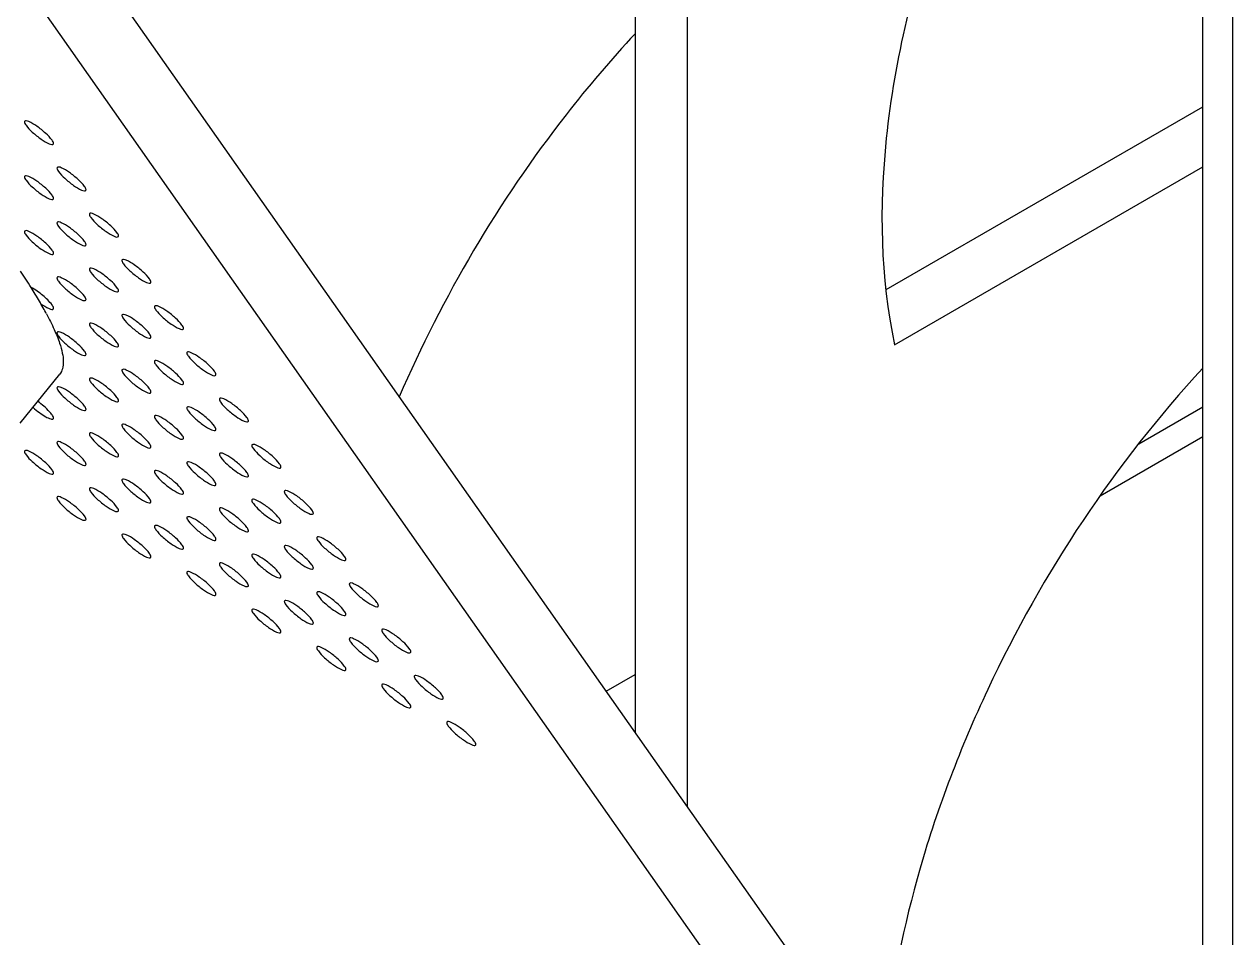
# Model space of a CAD drawing. Header units: millimetres. Extents: x 0 to 1189, y 0 to 841.
# Drawn here: x 619.7 to 685.5, y 449 to 498.7 of the extents above; entities that cross this region are included whole.
import ezdxf

# ---------------------------------------------------------------- set-up
doc = ezdxf.new("R2010")
doc.units = ezdxf.units.MM
doc.header["$LTSCALE"] = 65.395
doc.layers.get('0').update_dxf_attribs({"linetype": 'CONTINUOUS'})
doc.layers.add('AXIS', color=7, linetype='CONTINUOUS')
doc.layers.add('SURFACES', color=7, linetype='CONTINUOUS')

msp = doc.modelspace()

# ---------------------------------------------------------------- linework, layer by layer
at = {"color": 7, "linetype": 'Continuous'}
for p, q in [((569.733, 578.597), (683.898, 416.179)), ((683.898, 409.647), (567.284, 575.55)), ((655.832, 538.405), (655.832, 456.107)), ((653.004, 500.846), (653.004, 460.131)), ((666.661, 484.236), (683.898, 494.187)), ((667.125, 481.238), (683.898, 490.921)), ((619.538, 476.96), (621.681, 479.627)), ((683.898, 476.224), (678.31, 472.998))]:
    msp.add_line(p, q, dxfattribs=at)
for centre, radius, start, end in [((586.682, 463.379), 39.477, 32.86638, 33.6318), ((590.611, 465.923), 34.796, 31.97709, 32.8596), ((594.23, 468.189), 30.526, 31.1497, 31.96584), ((597.402, 470.11), 26.818, 30.20027, 31.14221), ((600.448, 471.888), 23.291, 29.17887, 30.18952), ((603.414, 473.549), 19.893, 28.06587, 29.16758)]:
    msp.add_arc(centre, radius, start, end, dxfattribs=at)
for points, knots in [([(683.894, 528.945), (680.748, 525.544), (675.174, 518.01), (669.28, 505.616), (666.223, 493.146), (666.336, 484.9), (667.125, 481.238)], [0, 0, 0, 0, 0.266491, 0.534815, 0.784489, 1, 1, 1, 1]), ([(620.967, 482.908), (621.113, 482.633), (621.374, 482.113), (621.594, 481.574), (621.679, 481.319)], [0, 0, 0, 0, 0.536687, 1, 1, 1, 1]), ([(621.679, 481.319), (621.738, 481.143), (621.832, 480.813), (621.895, 480.343), (621.86, 479.941), (621.752, 479.715), (621.681, 479.627)], [0, 0, 0, 0, 0.317769, 0.584572, 0.80657, 1, 1, 1, 1]), ([(683.894, 479.955), (679.13, 474.806), (673.228, 465.887), (668.316, 453.06), (666.965, 446.456), (666.648, 443.243)], [0, 0, 0, 0, 0.511718, 0.764404, 1, 1, 1, 1])]:
    msp.add_open_spline(points, degree=3, knots=knots, dxfattribs=at)
at = {"layer": 'AXIS', "color": 7, "linetype": 'Continuous'}
for points, knots in [([(619.777, 493.399), (619.77, 493.39), (619.752, 493.307), (619.811, 493.236), (619.85, 493.18)], [0, 0, 0, 0, 0.149116, 1, 1, 1, 1]), ([(621.264, 492.364), (621.167, 492.502), (620.9, 492.77), (620.481, 493.111), (620.109, 493.337), (619.888, 493.424), (619.795, 493.42), (619.777, 493.399)], [0, 0, 0, 0, 0.271755, 0.60293, 0.873845, 0.956242, 1, 1, 1, 1]), ([(619.85, 493.18), (619.947, 493.042), (620.214, 492.774), (620.632, 492.434), (621.004, 492.208), (621.226, 492.12), (621.319, 492.125), (621.336, 492.146)], [0, 0, 0, 0, 0.271755, 0.60293, 0.873845, 0.956242, 1, 1, 1, 1]), ([(621.336, 492.146), (621.344, 492.155), (621.362, 492.238), (621.303, 492.309), (621.264, 492.364)], [0, 0, 0, 0, 0.149116, 1, 1, 1, 1]), ([(621.545, 490.884), (621.538, 490.875), (621.519, 490.792), (621.579, 490.721), (621.617, 490.666)], [0, 0, 0, 0, 0.149116, 1, 1, 1, 1]), ([(623.032, 489.849), (622.935, 489.987), (622.667, 490.255), (622.249, 490.596), (621.877, 490.822), (621.655, 490.909), (621.562, 490.905), (621.545, 490.884)], [0, 0, 0, 0, 0.271755, 0.60293, 0.873845, 0.956242, 1, 1, 1, 1]), ([(619.777, 490.41), (619.77, 490.401), (619.752, 490.318), (619.811, 490.247), (619.85, 490.192)], [0, 0, 0, 0, 0.149116, 1, 1, 1, 1]), ([(621.264, 489.375), (621.167, 489.513), (620.9, 489.782), (620.481, 490.122), (620.109, 490.348), (619.888, 490.435), (619.795, 490.431), (619.777, 490.41)], [0, 0, 0, 0, 0.271755, 0.60293, 0.873845, 0.956242, 1, 1, 1, 1]), ([(619.85, 490.192), (619.947, 490.054), (620.214, 489.786), (620.632, 489.445), (621.004, 489.219), (621.226, 489.132), (621.319, 489.136), (621.336, 489.157)], [0, 0, 0, 0, 0.271755, 0.60293, 0.873845, 0.956242, 1, 1, 1, 1]), ([(621.617, 490.666), (621.714, 490.527), (621.982, 490.259), (622.4, 489.919), (622.772, 489.693), (622.994, 489.605), (623.087, 489.61), (623.104, 489.631)], [0, 0, 0, 0, 0.271755, 0.60293, 0.873845, 0.956242, 1, 1, 1, 1]), ([(623.104, 489.631), (623.111, 489.64), (623.13, 489.723), (623.07, 489.794), (623.032, 489.849)], [0, 0, 0, 0, 0.149116, 1, 1, 1, 1]), ([(621.336, 489.157), (621.344, 489.166), (621.362, 489.249), (621.303, 489.32), (621.264, 489.375)], [0, 0, 0, 0, 0.149116, 1, 1, 1, 1]), ([(623.313, 488.369), (623.306, 488.36), (623.287, 488.277), (623.346, 488.206), (623.385, 488.151)], [0, 0, 0, 0, 0.149116, 1, 1, 1, 1]), ([(624.799, 487.334), (624.702, 487.472), (624.435, 487.74), (624.017, 488.081), (623.645, 488.307), (623.423, 488.394), (623.33, 488.39), (623.313, 488.369)], [0, 0, 0, 0, 0.271755, 0.60293, 0.873845, 0.956242, 1, 1, 1, 1]), ([(623.385, 488.151), (623.482, 488.013), (623.749, 487.744), (624.168, 487.404), (624.54, 487.178), (624.761, 487.091), (624.854, 487.095), (624.872, 487.116)], [0, 0, 0, 0, 0.271755, 0.60293, 0.873845, 0.956242, 1, 1, 1, 1]), ([(621.264, 486.387), (621.167, 486.525), (620.9, 486.793), (620.481, 487.133), (620.109, 487.359), (619.888, 487.447), (619.795, 487.443), (619.777, 487.422)], [0, 0, 0, 0, 0.271755, 0.60293, 0.873845, 0.956242, 1, 1, 1, 1]), ([(621.545, 487.895), (621.538, 487.886), (621.519, 487.803), (621.579, 487.732), (621.617, 487.677)], [0, 0, 0, 0, 0.149116, 1, 1, 1, 1]), ([(623.032, 486.86), (622.935, 486.998), (622.667, 487.267), (622.249, 487.607), (621.877, 487.833), (621.655, 487.92), (621.562, 487.916), (621.545, 487.895)], [0, 0, 0, 0, 0.271755, 0.60293, 0.873845, 0.956242, 1, 1, 1, 1]), ([(621.617, 487.677), (621.714, 487.539), (621.982, 487.271), (622.4, 486.93), (622.772, 486.704), (622.994, 486.617), (623.087, 486.621), (623.104, 486.642)], [0, 0, 0, 0, 0.271755, 0.60293, 0.873845, 0.956242, 1, 1, 1, 1]), ([(619.777, 487.422), (619.77, 487.412), (619.752, 487.329), (619.811, 487.258), (619.85, 487.203)], [0, 0, 0, 0, 0.149116, 1, 1, 1, 1]), ([(619.85, 487.203), (619.947, 487.065), (620.214, 486.797), (620.632, 486.456), (621.004, 486.231), (621.226, 486.143), (621.319, 486.147), (621.336, 486.168)], [0, 0, 0, 0, 0.271755, 0.60293, 0.873845, 0.956242, 1, 1, 1, 1]), ([(623.104, 486.642), (623.111, 486.651), (623.13, 486.734), (623.07, 486.805), (623.032, 486.86)], [0, 0, 0, 0, 0.149116, 1, 1, 1, 1]), ([(624.872, 487.116), (624.879, 487.125), (624.897, 487.208), (624.838, 487.279), (624.799, 487.334)], [0, 0, 0, 0, 0.149116, 1, 1, 1, 1]), ([(621.336, 486.168), (621.344, 486.177), (621.362, 486.261), (621.303, 486.331), (621.264, 486.387)], [0, 0, 0, 0, 0.149116, 1, 1, 1, 1]), ([(625.081, 485.854), (625.073, 485.845), (625.055, 485.762), (625.114, 485.691), (625.153, 485.636)], [0, 0, 0, 0, 0.149116, 1, 1, 1, 1]), ([(626.567, 484.819), (626.47, 484.957), (626.203, 485.225), (625.785, 485.566), (625.413, 485.792), (625.191, 485.879), (625.098, 485.875), (625.081, 485.854)], [0, 0, 0, 0, 0.271755, 0.60293, 0.873845, 0.956242, 1, 1, 1, 1]), ([(625.153, 485.636), (625.25, 485.498), (625.517, 485.229), (625.936, 484.889), (626.308, 484.663), (626.529, 484.576), (626.622, 484.58), (626.639, 484.601)], [0, 0, 0, 0, 0.271755, 0.60293, 0.873845, 0.956242, 1, 1, 1, 1]), ([(621.545, 484.907), (621.538, 484.897), (621.519, 484.814), (621.579, 484.743), (621.617, 484.688)], [0, 0, 0, 0, 0.149116, 1, 1, 1, 1]), ([(623.032, 483.872), (622.935, 484.01), (622.667, 484.278), (622.249, 484.618), (621.877, 484.844), (621.655, 484.932), (621.562, 484.928), (621.545, 484.907)], [0, 0, 0, 0, 0.271755, 0.60293, 0.873845, 0.956242, 1, 1, 1, 1]), ([(623.313, 485.38), (623.306, 485.371), (623.287, 485.288), (623.346, 485.217), (623.385, 485.162)], [0, 0, 0, 0, 0.149116, 1, 1, 1, 1]), ([(624.799, 484.345), (624.702, 484.483), (624.435, 484.752), (624.017, 485.092), (623.645, 485.318), (623.423, 485.406), (623.33, 485.401), (623.313, 485.38)], [0, 0, 0, 0, 0.271755, 0.60293, 0.873845, 0.956242, 1, 1, 1, 1]), ([(623.385, 485.162), (623.482, 485.024), (623.749, 484.756), (624.168, 484.415), (624.54, 484.189), (624.761, 484.102), (624.854, 484.106), (624.872, 484.127)], [0, 0, 0, 0, 0.271755, 0.60293, 0.873845, 0.956242, 1, 1, 1, 1]), ([(626.639, 484.601), (626.647, 484.61), (626.665, 484.693), (626.606, 484.764), (626.567, 484.819)], [0, 0, 0, 0, 0.149116, 1, 1, 1, 1]), ([(621.264, 483.398), (621.127, 483.593), (620.756, 483.933), (620.355, 484.231), (620.126, 484.352)], [0, 0, 0, 0, 0.479344, 1, 1, 1, 1]), ([(621.617, 484.688), (621.714, 484.55), (621.982, 484.282), (622.4, 483.942), (622.772, 483.716), (622.994, 483.628), (623.087, 483.632), (623.104, 483.653)], [0, 0, 0, 0, 0.271755, 0.60293, 0.873845, 0.956242, 1, 1, 1, 1]), ([(624.872, 484.127), (624.879, 484.136), (624.897, 484.219), (624.838, 484.29), (624.799, 484.345)], [0, 0, 0, 0, 0.149116, 1, 1, 1, 1]), ([(623.104, 483.653), (623.111, 483.663), (623.13, 483.746), (623.07, 483.816), (623.032, 483.872)], [0, 0, 0, 0, 0.149116, 1, 1, 1, 1]), ([(620.656, 483.467), (620.798, 483.367), (620.996, 483.246), (621.223, 483.155), (621.319, 483.158), (621.336, 483.18)], [0, 0, 0, 0, 0.68229, 0.890288, 1, 1, 1, 1]), ([(621.336, 483.18), (621.344, 483.189), (621.362, 483.272), (621.303, 483.343), (621.264, 483.398)], [0, 0, 0, 0, 0.149116, 1, 1, 1, 1]), ([(625.081, 482.865), (625.073, 482.856), (625.055, 482.773), (625.114, 482.702), (625.153, 482.647)], [0, 0, 0, 0, 0.149116, 1, 1, 1, 1]), ([(626.567, 481.831), (626.47, 481.969), (626.203, 482.237), (625.785, 482.577), (625.413, 482.803), (625.191, 482.891), (625.098, 482.886), (625.081, 482.865)], [0, 0, 0, 0, 0.271755, 0.60293, 0.873845, 0.956242, 1, 1, 1, 1]), ([(626.849, 483.339), (626.841, 483.33), (626.823, 483.247), (626.882, 483.176), (626.921, 483.121)], [0, 0, 0, 0, 0.149116, 1, 1, 1, 1]), ([(628.335, 482.304), (628.238, 482.442), (627.971, 482.71), (627.552, 483.051), (627.18, 483.277), (626.959, 483.364), (626.866, 483.36), (626.849, 483.339)], [0, 0, 0, 0, 0.271755, 0.60293, 0.873845, 0.956242, 1, 1, 1, 1]), ([(626.921, 483.121), (627.018, 482.983), (627.285, 482.715), (627.703, 482.374), (628.075, 482.148), (628.297, 482.061), (628.39, 482.065), (628.407, 482.086)], [0, 0, 0, 0, 0.271755, 0.60293, 0.873845, 0.956242, 1, 1, 1, 1]), ([(623.313, 482.392), (623.306, 482.382), (623.287, 482.299), (623.346, 482.229), (623.385, 482.173)], [0, 0, 0, 0, 0.149116, 1, 1, 1, 1]), ([(624.799, 481.357), (624.702, 481.495), (624.435, 481.763), (624.017, 482.104), (623.645, 482.329), (623.423, 482.417), (623.33, 482.413), (623.313, 482.392)], [0, 0, 0, 0, 0.271755, 0.60293, 0.873845, 0.956242, 1, 1, 1, 1]), ([(625.153, 482.647), (625.25, 482.509), (625.517, 482.241), (625.936, 481.9), (626.308, 481.674), (626.529, 481.587), (626.622, 481.591), (626.639, 481.612)], [0, 0, 0, 0, 0.271755, 0.60293, 0.873845, 0.956242, 1, 1, 1, 1]), ([(628.407, 482.086), (628.415, 482.095), (628.433, 482.178), (628.374, 482.249), (628.335, 482.304)], [0, 0, 0, 0, 0.149116, 1, 1, 1, 1]), ([(621.545, 481.918), (621.538, 481.909), (621.519, 481.826), (621.579, 481.755), (621.617, 481.7)], [0, 0, 0, 0, 0.149116, 1, 1, 1, 1]), ([(623.032, 480.883), (622.935, 481.021), (622.667, 481.289), (622.249, 481.63), (621.877, 481.856), (621.655, 481.943), (621.562, 481.939), (621.545, 481.918)], [0, 0, 0, 0, 0.271755, 0.60293, 0.873845, 0.956242, 1, 1, 1, 1]), ([(621.617, 481.7), (621.714, 481.562), (621.982, 481.293), (622.4, 480.953), (622.772, 480.727), (622.994, 480.639), (623.087, 480.644), (623.104, 480.665)], [0, 0, 0, 0, 0.271755, 0.60293, 0.873845, 0.956242, 1, 1, 1, 1]), ([(623.385, 482.173), (623.482, 482.035), (623.749, 481.767), (624.168, 481.427), (624.54, 481.201), (624.761, 481.113), (624.854, 481.117), (624.872, 481.138)], [0, 0, 0, 0, 0.271755, 0.60293, 0.873845, 0.956242, 1, 1, 1, 1]), ([(626.639, 481.612), (626.647, 481.621), (626.665, 481.704), (626.606, 481.775), (626.567, 481.831)], [0, 0, 0, 0, 0.149116, 1, 1, 1, 1]), ([(623.104, 480.665), (623.111, 480.674), (623.13, 480.757), (623.07, 480.828), (623.032, 480.883)], [0, 0, 0, 0, 0.149116, 1, 1, 1, 1]), ([(624.872, 481.138), (624.879, 481.148), (624.897, 481.231), (624.838, 481.302), (624.799, 481.357)], [0, 0, 0, 0, 0.149116, 1, 1, 1, 1]), ([(626.849, 480.35), (626.841, 480.341), (626.823, 480.258), (626.882, 480.187), (626.921, 480.132)], [0, 0, 0, 0, 0.149116, 1, 1, 1, 1]), ([(628.335, 479.316), (628.238, 479.454), (627.971, 479.722), (627.552, 480.062), (627.18, 480.288), (626.959, 480.376), (626.866, 480.372), (626.849, 480.35)], [0, 0, 0, 0, 0.271755, 0.60293, 0.873845, 0.956242, 1, 1, 1, 1]), ([(628.616, 480.824), (628.609, 480.815), (628.59, 480.732), (628.65, 480.661), (628.688, 480.606)], [0, 0, 0, 0, 0.149116, 1, 1, 1, 1]), ([(630.103, 479.789), (630.006, 479.927), (629.739, 480.195), (629.32, 480.536), (628.948, 480.762), (628.727, 480.849), (628.633, 480.845), (628.616, 480.824)], [0, 0, 0, 0, 0.271755, 0.60293, 0.873845, 0.956242, 1, 1, 1, 1]), ([(628.688, 480.606), (628.786, 480.468), (629.053, 480.2), (629.471, 479.859), (629.843, 479.633), (630.065, 479.546), (630.158, 479.55), (630.175, 479.571)], [0, 0, 0, 0, 0.271755, 0.60293, 0.873845, 0.956242, 1, 1, 1, 1]), ([(625.081, 479.877), (625.073, 479.868), (625.055, 479.784), (625.114, 479.714), (625.153, 479.658)], [0, 0, 0, 0, 0.149116, 1, 1, 1, 1]), ([(626.567, 478.842), (626.47, 478.98), (626.203, 479.248), (625.785, 479.589), (625.413, 479.814), (625.191, 479.902), (625.098, 479.898), (625.081, 479.877)], [0, 0, 0, 0, 0.271755, 0.60293, 0.873845, 0.956242, 1, 1, 1, 1]), ([(625.153, 479.658), (625.25, 479.52), (625.517, 479.252), (625.936, 478.912), (626.308, 478.686), (626.529, 478.598), (626.622, 478.602), (626.639, 478.623)], [0, 0, 0, 0, 0.271755, 0.60293, 0.873845, 0.956242, 1, 1, 1, 1]), ([(626.921, 480.132), (627.018, 479.994), (627.285, 479.726), (627.703, 479.385), (628.075, 479.159), (628.297, 479.072), (628.39, 479.076), (628.407, 479.097)], [0, 0, 0, 0, 0.271755, 0.60293, 0.873845, 0.956242, 1, 1, 1, 1]), ([(630.175, 479.571), (630.182, 479.58), (630.201, 479.663), (630.142, 479.734), (630.103, 479.789)], [0, 0, 0, 0, 0.149116, 1, 1, 1, 1]), ([(621.545, 478.929), (621.538, 478.92), (621.519, 478.837), (621.579, 478.766), (621.617, 478.711)], [0, 0, 0, 0, 0.149116, 1, 1, 1, 1]), ([(623.032, 477.894), (622.935, 478.032), (622.667, 478.301), (622.249, 478.641), (621.877, 478.867), (621.655, 478.954), (621.562, 478.95), (621.545, 478.929)], [0, 0, 0, 0, 0.271755, 0.60293, 0.873845, 0.956242, 1, 1, 1, 1]), ([(623.313, 479.403), (623.306, 479.394), (623.287, 479.311), (623.346, 479.24), (623.385, 479.185)], [0, 0, 0, 0, 0.149116, 1, 1, 1, 1]), ([(624.799, 478.368), (624.702, 478.506), (624.435, 478.774), (624.017, 479.115), (623.645, 479.341), (623.423, 479.428), (623.33, 479.424), (623.313, 479.403)], [0, 0, 0, 0, 0.271755, 0.60293, 0.873845, 0.956242, 1, 1, 1, 1]), ([(623.385, 479.185), (623.482, 479.047), (623.749, 478.778), (624.168, 478.438), (624.54, 478.212), (624.761, 478.125), (624.854, 478.129), (624.872, 478.15)], [0, 0, 0, 0, 0.271755, 0.60293, 0.873845, 0.956242, 1, 1, 1, 1]), ([(628.407, 479.097), (628.415, 479.106), (628.433, 479.189), (628.374, 479.26), (628.335, 479.316)], [0, 0, 0, 0, 0.149116, 1, 1, 1, 1]), ([(621.617, 478.711), (621.714, 478.573), (621.982, 478.305), (622.4, 477.964), (622.772, 477.738), (622.994, 477.651), (623.087, 477.655), (623.104, 477.676)], [0, 0, 0, 0, 0.271755, 0.60293, 0.873845, 0.956242, 1, 1, 1, 1]), ([(624.872, 478.15), (624.879, 478.159), (624.897, 478.242), (624.838, 478.313), (624.799, 478.368)], [0, 0, 0, 0, 0.149116, 1, 1, 1, 1]), ([(626.639, 478.623), (626.647, 478.633), (626.665, 478.716), (626.606, 478.787), (626.567, 478.842)], [0, 0, 0, 0, 0.149116, 1, 1, 1, 1]), ([(630.384, 478.309), (630.377, 478.3), (630.358, 478.217), (630.417, 478.146), (630.456, 478.091)], [0, 0, 0, 0, 0.149116, 1, 1, 1, 1]), ([(631.87, 477.274), (631.773, 477.412), (631.506, 477.681), (631.088, 478.021), (630.716, 478.247), (630.494, 478.334), (630.401, 478.33), (630.384, 478.309)], [0, 0, 0, 0, 0.271755, 0.60293, 0.873845, 0.956242, 1, 1, 1, 1]), ([(620.233, 477.827), (620.345, 477.726), (620.566, 477.545), (620.9, 477.326), (621.126, 477.206), (621.307, 477.166), (621.336, 477.202)], [0, 0, 0, 0, 0.347979, 0.665954, 0.893364, 1, 1, 1, 1]), ([(621.264, 477.421), (621.223, 477.479), (620.994, 477.75), (620.72, 477.98), (620.49, 478.145)], [0, 0, 0, 0, 0.200899, 1, 1, 1, 1]), ([(623.104, 477.676), (623.111, 477.685), (623.13, 477.768), (623.07, 477.839), (623.032, 477.894)], [0, 0, 0, 0, 0.149116, 1, 1, 1, 1]), ([(628.616, 477.836), (628.609, 477.826), (628.59, 477.743), (628.65, 477.672), (628.688, 477.617)], [0, 0, 0, 0, 0.149116, 1, 1, 1, 1]), ([(630.103, 476.801), (630.006, 476.939), (629.739, 477.207), (629.32, 477.547), (628.948, 477.773), (628.727, 477.861), (628.633, 477.857), (628.616, 477.836)], [0, 0, 0, 0, 0.271755, 0.60293, 0.873845, 0.956242, 1, 1, 1, 1]), ([(628.688, 477.617), (628.786, 477.479), (629.053, 477.211), (629.471, 476.87), (629.843, 476.645), (630.065, 476.557), (630.158, 476.561), (630.175, 476.582)], [0, 0, 0, 0, 0.271755, 0.60293, 0.873845, 0.956242, 1, 1, 1, 1]), ([(630.456, 478.091), (630.553, 477.953), (630.82, 477.685), (631.239, 477.344), (631.611, 477.118), (631.832, 477.031), (631.926, 477.035), (631.943, 477.056)], [0, 0, 0, 0, 0.271755, 0.60293, 0.873845, 0.956242, 1, 1, 1, 1]), ([(621.336, 477.202), (621.344, 477.212), (621.362, 477.295), (621.303, 477.365), (621.264, 477.421)], [0, 0, 0, 0, 0.149116, 1, 1, 1, 1]), ([(626.849, 477.362), (626.841, 477.353), (626.823, 477.27), (626.882, 477.199), (626.921, 477.143)], [0, 0, 0, 0, 0.149116, 1, 1, 1, 1]), ([(628.335, 476.327), (628.238, 476.465), (627.971, 476.733), (627.552, 477.074), (627.18, 477.299), (626.959, 477.387), (626.866, 477.383), (626.849, 477.362)], [0, 0, 0, 0, 0.271755, 0.60293, 0.873845, 0.956242, 1, 1, 1, 1]), ([(626.921, 477.143), (627.018, 477.005), (627.285, 476.737), (627.703, 476.397), (628.075, 476.171), (628.297, 476.083), (628.39, 476.087), (628.407, 476.109)], [0, 0, 0, 0, 0.271755, 0.60293, 0.873845, 0.956242, 1, 1, 1, 1]), ([(631.943, 477.056), (631.95, 477.065), (631.969, 477.148), (631.909, 477.219), (631.87, 477.274)], [0, 0, 0, 0, 0.149116, 1, 1, 1, 1]), ([(623.313, 476.414), (623.306, 476.405), (623.287, 476.322), (623.346, 476.251), (623.385, 476.196)], [0, 0, 0, 0, 0.149116, 1, 1, 1, 1]), ([(624.799, 475.379), (624.702, 475.518), (624.435, 475.786), (624.017, 476.126), (623.645, 476.352), (623.423, 476.44), (623.33, 476.435), (623.313, 476.414)], [0, 0, 0, 0, 0.271755, 0.60293, 0.873845, 0.956242, 1, 1, 1, 1]), ([(625.081, 476.888), (625.073, 476.879), (625.055, 476.796), (625.114, 476.725), (625.153, 476.67)], [0, 0, 0, 0, 0.149116, 1, 1, 1, 1]), ([(626.567, 475.853), (626.47, 475.991), (626.203, 476.259), (625.785, 476.6), (625.413, 476.826), (625.191, 476.913), (625.098, 476.909), (625.081, 476.888)], [0, 0, 0, 0, 0.271755, 0.60293, 0.873845, 0.956242, 1, 1, 1, 1]), ([(625.153, 476.67), (625.25, 476.532), (625.517, 476.263), (625.936, 475.923), (626.308, 475.697), (626.529, 475.61), (626.622, 475.614), (626.639, 475.635)], [0, 0, 0, 0, 0.271755, 0.60293, 0.873845, 0.956242, 1, 1, 1, 1]), ([(628.407, 476.109), (628.415, 476.118), (628.433, 476.201), (628.374, 476.272), (628.335, 476.327)], [0, 0, 0, 0, 0.149116, 1, 1, 1, 1]), ([(630.175, 476.582), (630.182, 476.591), (630.201, 476.674), (630.142, 476.745), (630.103, 476.801)], [0, 0, 0, 0, 0.149116, 1, 1, 1, 1]), ([(621.545, 475.941), (621.538, 475.931), (621.519, 475.848), (621.579, 475.778), (621.617, 475.722)], [0, 0, 0, 0, 0.149116, 1, 1, 1, 1]), ([(623.032, 474.906), (622.935, 475.044), (622.667, 475.312), (622.249, 475.652), (621.877, 475.878), (621.655, 475.966), (621.562, 475.962), (621.545, 475.941)], [0, 0, 0, 0, 0.271755, 0.60293, 0.873845, 0.956242, 1, 1, 1, 1]), ([(621.617, 475.722), (621.714, 475.584), (621.982, 475.316), (622.4, 474.976), (622.772, 474.75), (622.994, 474.662), (623.087, 474.666), (623.104, 474.687)], [0, 0, 0, 0, 0.271755, 0.60293, 0.873845, 0.956242, 1, 1, 1, 1]), ([(623.385, 476.196), (623.482, 476.058), (623.749, 475.79), (624.168, 475.449), (624.54, 475.223), (624.761, 475.136), (624.854, 475.14), (624.872, 475.161)], [0, 0, 0, 0, 0.271755, 0.60293, 0.873845, 0.956242, 1, 1, 1, 1]), ([(626.639, 475.635), (626.647, 475.644), (626.665, 475.727), (626.606, 475.798), (626.567, 475.853)], [0, 0, 0, 0, 0.149116, 1, 1, 1, 1]), ([(632.152, 475.794), (632.144, 475.785), (632.126, 475.702), (632.185, 475.631), (632.224, 475.576)], [0, 0, 0, 0, 0.149116, 1, 1, 1, 1]), ([(633.638, 474.759), (633.541, 474.897), (633.274, 475.166), (632.856, 475.506), (632.484, 475.732), (632.262, 475.819), (632.169, 475.815), (632.152, 475.794)], [0, 0, 0, 0, 0.271755, 0.60293, 0.873845, 0.956242, 1, 1, 1, 1]), ([(619.777, 475.467), (619.77, 475.458), (619.752, 475.375), (619.811, 475.304), (619.85, 475.249)], [0, 0, 0, 0, 0.149116, 1, 1, 1, 1]), ([(621.264, 474.432), (621.167, 474.57), (620.9, 474.838), (620.481, 475.179), (620.109, 475.405), (619.888, 475.492), (619.795, 475.488), (619.777, 475.467)], [0, 0, 0, 0, 0.271755, 0.60293, 0.873845, 0.956242, 1, 1, 1, 1]), ([(619.85, 475.249), (619.947, 475.11), (620.214, 474.842), (620.632, 474.502), (621.004, 474.276), (621.226, 474.188), (621.319, 474.193), (621.336, 474.214)], [0, 0, 0, 0, 0.271755, 0.60293, 0.873845, 0.956242, 1, 1, 1, 1]), ([(624.872, 475.161), (624.879, 475.17), (624.897, 475.253), (624.838, 475.324), (624.799, 475.379)], [0, 0, 0, 0, 0.149116, 1, 1, 1, 1]), ([(630.384, 475.321), (630.377, 475.311), (630.358, 475.228), (630.417, 475.157), (630.456, 475.102)], [0, 0, 0, 0, 0.149116, 1, 1, 1, 1]), ([(631.87, 474.286), (631.773, 474.424), (631.506, 474.692), (631.088, 475.032), (630.716, 475.258), (630.494, 475.346), (630.401, 475.342), (630.384, 475.321)], [0, 0, 0, 0, 0.271755, 0.60293, 0.873845, 0.956242, 1, 1, 1, 1]), ([(630.456, 475.102), (630.553, 474.964), (630.82, 474.696), (631.239, 474.355), (631.611, 474.13), (631.832, 474.042), (631.926, 474.046), (631.943, 474.067)], [0, 0, 0, 0, 0.271755, 0.60293, 0.873845, 0.956242, 1, 1, 1, 1]), ([(632.224, 475.576), (632.321, 475.438), (632.588, 475.17), (633.007, 474.829), (633.379, 474.603), (633.6, 474.516), (633.693, 474.52), (633.71, 474.541)], [0, 0, 0, 0, 0.271755, 0.60293, 0.873845, 0.956242, 1, 1, 1, 1]), ([(621.336, 474.214), (621.344, 474.223), (621.362, 474.306), (621.303, 474.377), (621.264, 474.432)], [0, 0, 0, 0, 0.149116, 1, 1, 1, 1]), ([(623.104, 474.687), (623.111, 474.697), (623.13, 474.78), (623.07, 474.85), (623.032, 474.906)], [0, 0, 0, 0, 0.149116, 1, 1, 1, 1]), ([(626.849, 474.373), (626.841, 474.364), (626.823, 474.281), (626.882, 474.21), (626.921, 474.155)], [0, 0, 0, 0, 0.149116, 1, 1, 1, 1]), ([(628.335, 473.338), (628.238, 473.476), (627.971, 473.744), (627.552, 474.085), (627.18, 474.311), (626.959, 474.398), (626.866, 474.394), (626.849, 474.373)], [0, 0, 0, 0, 0.271755, 0.60293, 0.873845, 0.956242, 1, 1, 1, 1]), ([(628.616, 474.847), (628.609, 474.838), (628.59, 474.755), (628.65, 474.684), (628.688, 474.628)], [0, 0, 0, 0, 0.149116, 1, 1, 1, 1]), ([(630.103, 473.812), (630.006, 473.95), (629.739, 474.218), (629.32, 474.559), (628.948, 474.785), (628.727, 474.872), (628.633, 474.868), (628.616, 474.847)], [0, 0, 0, 0, 0.271755, 0.60293, 0.873845, 0.956242, 1, 1, 1, 1]), ([(628.688, 474.628), (628.786, 474.49), (629.053, 474.222), (629.471, 473.882), (629.843, 473.656), (630.065, 473.568), (630.158, 473.572), (630.175, 473.594)], [0, 0, 0, 0, 0.271755, 0.60293, 0.873845, 0.956242, 1, 1, 1, 1]), ([(633.71, 474.541), (633.718, 474.55), (633.736, 474.633), (633.677, 474.704), (633.638, 474.759)], [0, 0, 0, 0, 0.149116, 1, 1, 1, 1]), ([(625.081, 473.899), (625.073, 473.89), (625.055, 473.807), (625.114, 473.736), (625.153, 473.681)], [0, 0, 0, 0, 0.149116, 1, 1, 1, 1]), ([(626.567, 472.865), (626.47, 473.003), (626.203, 473.271), (625.785, 473.611), (625.413, 473.837), (625.191, 473.925), (625.098, 473.921), (625.081, 473.899)], [0, 0, 0, 0, 0.271755, 0.60293, 0.873845, 0.956242, 1, 1, 1, 1]), ([(625.153, 473.681), (625.25, 473.543), (625.517, 473.275), (625.936, 472.934), (626.308, 472.708), (626.529, 472.621), (626.622, 472.625), (626.639, 472.646)], [0, 0, 0, 0, 0.271755, 0.60293, 0.873845, 0.956242, 1, 1, 1, 1]), ([(626.921, 474.155), (627.018, 474.017), (627.285, 473.749), (627.703, 473.408), (628.075, 473.182), (628.297, 473.095), (628.39, 473.099), (628.407, 473.12)], [0, 0, 0, 0, 0.271755, 0.60293, 0.873845, 0.956242, 1, 1, 1, 1]), ([(630.175, 473.594), (630.182, 473.603), (630.201, 473.686), (630.142, 473.757), (630.103, 473.812)], [0, 0, 0, 0, 0.149116, 1, 1, 1, 1]), ([(631.943, 474.067), (631.95, 474.076), (631.969, 474.16), (631.909, 474.23), (631.87, 474.286)], [0, 0, 0, 0, 0.149116, 1, 1, 1, 1]), ([(623.032, 471.917), (622.935, 472.055), (622.667, 472.323), (622.249, 472.664), (621.877, 472.89), (621.655, 472.977), (621.562, 472.973), (621.545, 472.952)], [0, 0, 0, 0, 0.271755, 0.60293, 0.873845, 0.956242, 1, 1, 1, 1]), ([(623.313, 473.426), (623.306, 473.416), (623.287, 473.333), (623.346, 473.263), (623.385, 473.207)], [0, 0, 0, 0, 0.149116, 1, 1, 1, 1]), ([(624.799, 472.391), (624.702, 472.529), (624.435, 472.797), (624.017, 473.138), (623.645, 473.363), (623.423, 473.451), (623.33, 473.447), (623.313, 473.426)], [0, 0, 0, 0, 0.271755, 0.60293, 0.873845, 0.956242, 1, 1, 1, 1]), ([(623.385, 473.207), (623.482, 473.069), (623.749, 472.801), (624.168, 472.461), (624.54, 472.235), (624.761, 472.147), (624.854, 472.151), (624.872, 472.172)], [0, 0, 0, 0, 0.271755, 0.60293, 0.873845, 0.956242, 1, 1, 1, 1]), ([(628.407, 473.12), (628.415, 473.129), (628.433, 473.212), (628.374, 473.283), (628.335, 473.338)], [0, 0, 0, 0, 0.149116, 1, 1, 1, 1]), ([(633.92, 473.279), (633.912, 473.27), (633.894, 473.187), (633.953, 473.116), (633.992, 473.061)], [0, 0, 0, 0, 0.149116, 1, 1, 1, 1]), ([(635.406, 472.244), (635.309, 472.383), (635.042, 472.651), (634.623, 472.991), (634.251, 473.217), (634.03, 473.305), (633.937, 473.3), (633.92, 473.279)], [0, 0, 0, 0, 0.271755, 0.60293, 0.873845, 0.956242, 1, 1, 1, 1]), ([(633.992, 473.061), (634.089, 472.923), (634.356, 472.655), (634.774, 472.314), (635.146, 472.088), (635.368, 472.001), (635.461, 472.005), (635.478, 472.026)], [0, 0, 0, 0, 0.271755, 0.60293, 0.873845, 0.956242, 1, 1, 1, 1]), ([(621.545, 472.952), (621.538, 472.943), (621.519, 472.86), (621.579, 472.789), (621.617, 472.734)], [0, 0, 0, 0, 0.149116, 1, 1, 1, 1]), ([(621.617, 472.734), (621.714, 472.596), (621.982, 472.327), (622.4, 471.987), (622.772, 471.761), (622.994, 471.674), (623.087, 471.678), (623.104, 471.699)], [0, 0, 0, 0, 0.271755, 0.60293, 0.873845, 0.956242, 1, 1, 1, 1]), ([(624.872, 472.172), (624.879, 472.182), (624.897, 472.265), (624.838, 472.336), (624.799, 472.391)], [0, 0, 0, 0, 0.149116, 1, 1, 1, 1]), ([(626.639, 472.646), (626.647, 472.655), (626.665, 472.738), (626.606, 472.809), (626.567, 472.865)], [0, 0, 0, 0, 0.149116, 1, 1, 1, 1]), ([(630.384, 472.332), (630.377, 472.323), (630.358, 472.24), (630.417, 472.169), (630.456, 472.114)], [0, 0, 0, 0, 0.149116, 1, 1, 1, 1]), ([(631.87, 471.297), (631.773, 471.435), (631.506, 471.703), (631.088, 472.044), (630.716, 472.27), (630.494, 472.357), (630.401, 472.353), (630.384, 472.332)], [0, 0, 0, 0, 0.271755, 0.60293, 0.873845, 0.956242, 1, 1, 1, 1]), ([(632.152, 472.806), (632.144, 472.796), (632.126, 472.713), (632.185, 472.643), (632.224, 472.587)], [0, 0, 0, 0, 0.149116, 1, 1, 1, 1]), ([(633.638, 471.771), (633.541, 471.909), (633.274, 472.177), (632.856, 472.517), (632.484, 472.743), (632.262, 472.831), (632.169, 472.827), (632.152, 472.806)], [0, 0, 0, 0, 0.271755, 0.60293, 0.873845, 0.956242, 1, 1, 1, 1]), ([(632.224, 472.587), (632.321, 472.449), (632.588, 472.181), (633.007, 471.841), (633.379, 471.615), (633.6, 471.527), (633.693, 471.531), (633.71, 471.552)], [0, 0, 0, 0, 0.271755, 0.60293, 0.873845, 0.956242, 1, 1, 1, 1]), ([(623.104, 471.699), (623.111, 471.708), (623.13, 471.791), (623.07, 471.862), (623.032, 471.917)], [0, 0, 0, 0, 0.149116, 1, 1, 1, 1]), ([(628.616, 471.858), (628.609, 471.849), (628.59, 471.766), (628.65, 471.695), (628.688, 471.64)], [0, 0, 0, 0, 0.149116, 1, 1, 1, 1]), ([(630.103, 470.823), (630.006, 470.961), (629.739, 471.23), (629.32, 471.57), (628.948, 471.796), (628.727, 471.883), (628.633, 471.879), (628.616, 471.858)], [0, 0, 0, 0, 0.271755, 0.60293, 0.873845, 0.956242, 1, 1, 1, 1]), ([(630.456, 472.114), (630.553, 471.975), (630.82, 471.707), (631.239, 471.367), (631.611, 471.141), (631.832, 471.053), (631.926, 471.058), (631.943, 471.079)], [0, 0, 0, 0, 0.271755, 0.60293, 0.873845, 0.956242, 1, 1, 1, 1]), ([(633.71, 471.552), (633.718, 471.562), (633.736, 471.645), (633.677, 471.715), (633.638, 471.771)], [0, 0, 0, 0, 0.149116, 1, 1, 1, 1]), ([(635.478, 472.026), (635.486, 472.035), (635.504, 472.118), (635.445, 472.189), (635.406, 472.244)], [0, 0, 0, 0, 0.149116, 1, 1, 1, 1]), ([(626.849, 471.384), (626.841, 471.375), (626.823, 471.292), (626.882, 471.221), (626.921, 471.166)], [0, 0, 0, 0, 0.149116, 1, 1, 1, 1]), ([(628.335, 470.35), (628.238, 470.488), (627.971, 470.756), (627.552, 471.096), (627.18, 471.322), (626.959, 471.41), (626.866, 471.406), (626.849, 471.384)], [0, 0, 0, 0, 0.271755, 0.60293, 0.873845, 0.956242, 1, 1, 1, 1]), ([(626.921, 471.166), (627.018, 471.028), (627.285, 470.76), (627.703, 470.419), (628.075, 470.194), (628.297, 470.106), (628.39, 470.11), (628.407, 470.131)], [0, 0, 0, 0, 0.271755, 0.60293, 0.873845, 0.956242, 1, 1, 1, 1]), ([(628.688, 471.64), (628.786, 471.502), (629.053, 471.234), (629.471, 470.893), (629.843, 470.667), (630.065, 470.58), (630.158, 470.584), (630.175, 470.605)], [0, 0, 0, 0, 0.271755, 0.60293, 0.873845, 0.956242, 1, 1, 1, 1]), ([(631.943, 471.079), (631.95, 471.088), (631.969, 471.171), (631.909, 471.242), (631.87, 471.297)], [0, 0, 0, 0, 0.149116, 1, 1, 1, 1]), ([(625.081, 470.911), (625.073, 470.902), (625.055, 470.818), (625.114, 470.748), (625.153, 470.692)], [0, 0, 0, 0, 0.149116, 1, 1, 1, 1]), ([(626.567, 469.876), (626.47, 470.014), (626.203, 470.282), (625.785, 470.623), (625.413, 470.848), (625.191, 470.936), (625.098, 470.932), (625.081, 470.911)], [0, 0, 0, 0, 0.271755, 0.60293, 0.873845, 0.956242, 1, 1, 1, 1]), ([(625.153, 470.692), (625.25, 470.554), (625.517, 470.286), (625.936, 469.946), (626.308, 469.72), (626.529, 469.632), (626.622, 469.636), (626.639, 469.657)], [0, 0, 0, 0, 0.271755, 0.60293, 0.873845, 0.956242, 1, 1, 1, 1]), ([(628.407, 470.131), (628.415, 470.14), (628.433, 470.223), (628.374, 470.294), (628.335, 470.35)], [0, 0, 0, 0, 0.149116, 1, 1, 1, 1]), ([(630.175, 470.605), (630.182, 470.614), (630.201, 470.697), (630.142, 470.768), (630.103, 470.823)], [0, 0, 0, 0, 0.149116, 1, 1, 1, 1]), ([(635.687, 470.764), (635.68, 470.755), (635.661, 470.672), (635.721, 470.601), (635.76, 470.546)], [0, 0, 0, 0, 0.149116, 1, 1, 1, 1]), ([(637.174, 469.73), (637.077, 469.868), (636.81, 470.136), (636.391, 470.476), (636.019, 470.702), (635.798, 470.79), (635.704, 470.786), (635.687, 470.764)], [0, 0, 0, 0, 0.271755, 0.60293, 0.873845, 0.956242, 1, 1, 1, 1]), ([(635.76, 470.546), (635.857, 470.408), (636.124, 470.14), (636.542, 469.799), (636.914, 469.573), (637.136, 469.486), (637.229, 469.49), (637.246, 469.511)], [0, 0, 0, 0, 0.271755, 0.60293, 0.873845, 0.956242, 1, 1, 1, 1]), ([(626.639, 469.657), (626.647, 469.667), (626.665, 469.75), (626.606, 469.821), (626.567, 469.876)], [0, 0, 0, 0, 0.149116, 1, 1, 1, 1]), ([(632.152, 469.817), (632.144, 469.808), (632.126, 469.725), (632.185, 469.654), (632.224, 469.599)], [0, 0, 0, 0, 0.149116, 1, 1, 1, 1]), ([(633.638, 468.782), (633.541, 468.92), (633.274, 469.188), (632.856, 469.529), (632.484, 469.755), (632.262, 469.842), (632.169, 469.838), (632.152, 469.817)], [0, 0, 0, 0, 0.271755, 0.60293, 0.873845, 0.956242, 1, 1, 1, 1]), ([(633.92, 470.291), (633.912, 470.281), (633.894, 470.198), (633.953, 470.128), (633.992, 470.072)], [0, 0, 0, 0, 0.149116, 1, 1, 1, 1]), ([(635.406, 469.256), (635.309, 469.394), (635.042, 469.662), (634.623, 470.003), (634.251, 470.228), (634.03, 470.316), (633.937, 470.312), (633.92, 470.291)], [0, 0, 0, 0, 0.271755, 0.60293, 0.873845, 0.956242, 1, 1, 1, 1]), ([(633.992, 470.072), (634.089, 469.934), (634.356, 469.666), (634.774, 469.326), (635.146, 469.1), (635.368, 469.012), (635.461, 469.016), (635.478, 469.037)], [0, 0, 0, 0, 0.271755, 0.60293, 0.873845, 0.956242, 1, 1, 1, 1]), ([(637.246, 469.511), (637.253, 469.52), (637.272, 469.603), (637.213, 469.674), (637.174, 469.73)], [0, 0, 0, 0, 0.149116, 1, 1, 1, 1]), ([(630.384, 469.343), (630.377, 469.334), (630.358, 469.251), (630.417, 469.18), (630.456, 469.125)], [0, 0, 0, 0, 0.149116, 1, 1, 1, 1]), ([(631.87, 468.308), (631.773, 468.446), (631.506, 468.715), (631.088, 469.055), (630.716, 469.281), (630.494, 469.368), (630.401, 469.364), (630.384, 469.343)], [0, 0, 0, 0, 0.271755, 0.60293, 0.873845, 0.956242, 1, 1, 1, 1]), ([(630.456, 469.125), (630.553, 468.987), (630.82, 468.719), (631.239, 468.378), (631.611, 468.152), (631.832, 468.065), (631.926, 468.069), (631.943, 468.09)], [0, 0, 0, 0, 0.271755, 0.60293, 0.873845, 0.956242, 1, 1, 1, 1]), ([(632.224, 469.599), (632.321, 469.461), (632.588, 469.192), (633.007, 468.852), (633.379, 468.626), (633.6, 468.539), (633.693, 468.543), (633.71, 468.564)], [0, 0, 0, 0, 0.271755, 0.60293, 0.873845, 0.956242, 1, 1, 1, 1]), ([(635.478, 469.037), (635.486, 469.047), (635.504, 469.13), (635.445, 469.201), (635.406, 469.256)], [0, 0, 0, 0, 0.149116, 1, 1, 1, 1]), ([(628.616, 468.87), (628.609, 468.86), (628.59, 468.777), (628.65, 468.706), (628.688, 468.651)], [0, 0, 0, 0, 0.149116, 1, 1, 1, 1]), ([(630.103, 467.835), (630.006, 467.973), (629.739, 468.241), (629.32, 468.581), (628.948, 468.807), (628.727, 468.895), (628.633, 468.891), (628.616, 468.87)], [0, 0, 0, 0, 0.271755, 0.60293, 0.873845, 0.956242, 1, 1, 1, 1]), ([(628.688, 468.651), (628.786, 468.513), (629.053, 468.245), (629.471, 467.904), (629.843, 467.679), (630.065, 467.591), (630.158, 467.595), (630.175, 467.616)], [0, 0, 0, 0, 0.271755, 0.60293, 0.873845, 0.956242, 1, 1, 1, 1]), ([(633.71, 468.564), (633.718, 468.573), (633.736, 468.656), (633.677, 468.727), (633.638, 468.782)], [0, 0, 0, 0, 0.149116, 1, 1, 1, 1]), ([(630.175, 467.616), (630.182, 467.625), (630.201, 467.709), (630.142, 467.779), (630.103, 467.835)], [0, 0, 0, 0, 0.149116, 1, 1, 1, 1]), ([(631.943, 468.09), (631.95, 468.099), (631.969, 468.182), (631.909, 468.253), (631.87, 468.308)], [0, 0, 0, 0, 0.149116, 1, 1, 1, 1]), ([(635.687, 467.776), (635.68, 467.767), (635.661, 467.683), (635.721, 467.613), (635.76, 467.557)], [0, 0, 0, 0, 0.149116, 1, 1, 1, 1]), ([(637.174, 466.741), (637.077, 466.879), (636.81, 467.147), (636.391, 467.488), (636.019, 467.713), (635.798, 467.801), (635.704, 467.797), (635.687, 467.776)], [0, 0, 0, 0, 0.271755, 0.60293, 0.873845, 0.956242, 1, 1, 1, 1]), ([(637.455, 468.249), (637.448, 468.24), (637.429, 468.157), (637.488, 468.086), (637.527, 468.031)], [0, 0, 0, 0, 0.149116, 1, 1, 1, 1]), ([(638.942, 467.215), (638.844, 467.353), (638.577, 467.621), (638.159, 467.961), (637.787, 468.187), (637.565, 468.275), (637.472, 468.271), (637.455, 468.249)], [0, 0, 0, 0, 0.271755, 0.60293, 0.873845, 0.956242, 1, 1, 1, 1]), ([(637.527, 468.031), (637.624, 467.893), (637.891, 467.625), (638.31, 467.284), (638.682, 467.059), (638.903, 466.971), (638.997, 466.975), (639.014, 466.996)], [0, 0, 0, 0, 0.271755, 0.60293, 0.873845, 0.956242, 1, 1, 1, 1]), ([(633.92, 467.302), (633.912, 467.293), (633.894, 467.21), (633.953, 467.139), (633.992, 467.084)], [0, 0, 0, 0, 0.149116, 1, 1, 1, 1]), ([(635.406, 466.267), (635.309, 466.405), (635.042, 466.673), (634.623, 467.014), (634.251, 467.24), (634.03, 467.327), (633.937, 467.323), (633.92, 467.302)], [0, 0, 0, 0, 0.271755, 0.60293, 0.873845, 0.956242, 1, 1, 1, 1]), ([(633.992, 467.084), (634.089, 466.946), (634.356, 466.677), (634.774, 466.337), (635.146, 466.111), (635.368, 466.024), (635.461, 466.028), (635.478, 466.049)], [0, 0, 0, 0, 0.271755, 0.60293, 0.873845, 0.956242, 1, 1, 1, 1]), ([(635.76, 467.557), (635.857, 467.419), (636.124, 467.151), (636.542, 466.811), (636.914, 466.585), (637.136, 466.497), (637.229, 466.501), (637.246, 466.522)], [0, 0, 0, 0, 0.271755, 0.60293, 0.873845, 0.956242, 1, 1, 1, 1]), ([(639.014, 466.996), (639.021, 467.005), (639.04, 467.088), (638.98, 467.159), (638.942, 467.215)], [0, 0, 0, 0, 0.149116, 1, 1, 1, 1]), ([(632.152, 466.828), (632.144, 466.819), (632.126, 466.736), (632.185, 466.665), (632.224, 466.61)], [0, 0, 0, 0, 0.149116, 1, 1, 1, 1]), ([(633.638, 465.793), (633.541, 465.931), (633.274, 466.2), (632.856, 466.54), (632.484, 466.766), (632.262, 466.854), (632.169, 466.849), (632.152, 466.828)], [0, 0, 0, 0, 0.271755, 0.60293, 0.873845, 0.956242, 1, 1, 1, 1]), ([(632.224, 466.61), (632.321, 466.472), (632.588, 466.204), (633.007, 465.863), (633.379, 465.637), (633.6, 465.55), (633.693, 465.554), (633.71, 465.575)], [0, 0, 0, 0, 0.271755, 0.60293, 0.873845, 0.956242, 1, 1, 1, 1]), ([(637.246, 466.522), (637.253, 466.532), (637.272, 466.615), (637.213, 466.686), (637.174, 466.741)], [0, 0, 0, 0, 0.149116, 1, 1, 1, 1]), ([(633.71, 465.575), (633.718, 465.584), (633.736, 465.667), (633.677, 465.738), (633.638, 465.793)], [0, 0, 0, 0, 0.149116, 1, 1, 1, 1]), ([(635.478, 466.049), (635.486, 466.058), (635.504, 466.141), (635.445, 466.212), (635.406, 466.267)], [0, 0, 0, 0, 0.149116, 1, 1, 1, 1]), ([(639.223, 465.735), (639.215, 465.725), (639.197, 465.642), (639.256, 465.571), (639.295, 465.516)], [0, 0, 0, 0, 0.149116, 1, 1, 1, 1]), ([(640.709, 464.7), (640.612, 464.838), (640.345, 465.106), (639.927, 465.446), (639.555, 465.672), (639.333, 465.76), (639.24, 465.756), (639.223, 465.735)], [0, 0, 0, 0, 0.271755, 0.60293, 0.873845, 0.956242, 1, 1, 1, 1]), ([(637.455, 465.261), (637.448, 465.252), (637.429, 465.169), (637.488, 465.098), (637.527, 465.042)], [0, 0, 0, 0, 0.149116, 1, 1, 1, 1]), ([(638.942, 464.226), (638.844, 464.364), (638.577, 464.632), (638.159, 464.973), (637.787, 465.198), (637.565, 465.286), (637.472, 465.282), (637.455, 465.261)], [0, 0, 0, 0, 0.271755, 0.60293, 0.873845, 0.956242, 1, 1, 1, 1]), ([(639.295, 465.516), (639.392, 465.378), (639.659, 465.11), (640.078, 464.769), (640.45, 464.544), (640.671, 464.456), (640.764, 464.46), (640.782, 464.481)], [0, 0, 0, 0, 0.271755, 0.60293, 0.873845, 0.956242, 1, 1, 1, 1]), ([(635.687, 464.787), (635.68, 464.778), (635.661, 464.695), (635.721, 464.624), (635.76, 464.569)], [0, 0, 0, 0, 0.149116, 1, 1, 1, 1]), ([(637.174, 463.752), (637.077, 463.89), (636.81, 464.158), (636.391, 464.499), (636.019, 464.725), (635.798, 464.812), (635.704, 464.808), (635.687, 464.787)], [0, 0, 0, 0, 0.271755, 0.60293, 0.873845, 0.956242, 1, 1, 1, 1]), ([(635.76, 464.569), (635.857, 464.431), (636.124, 464.162), (636.542, 463.822), (636.914, 463.596), (637.136, 463.509), (637.229, 463.513), (637.246, 463.534)], [0, 0, 0, 0, 0.271755, 0.60293, 0.873845, 0.956242, 1, 1, 1, 1]), ([(637.527, 465.042), (637.624, 464.904), (637.891, 464.636), (638.31, 464.296), (638.682, 464.07), (638.903, 463.982), (638.997, 463.986), (639.014, 464.008)], [0, 0, 0, 0, 0.271755, 0.60293, 0.873845, 0.956242, 1, 1, 1, 1]), ([(640.782, 464.481), (640.789, 464.49), (640.807, 464.574), (640.748, 464.644), (640.709, 464.7)], [0, 0, 0, 0, 0.149116, 1, 1, 1, 1]), ([(639.014, 464.008), (639.021, 464.017), (639.04, 464.1), (638.98, 464.171), (638.942, 464.226)], [0, 0, 0, 0, 0.149116, 1, 1, 1, 1]), ([(637.246, 463.534), (637.253, 463.543), (637.272, 463.626), (637.213, 463.697), (637.174, 463.752)], [0, 0, 0, 0, 0.149116, 1, 1, 1, 1]), ([(640.991, 463.22), (640.983, 463.21), (640.965, 463.127), (641.024, 463.056), (641.063, 463.001)], [0, 0, 0, 0, 0.149116, 1, 1, 1, 1]), ([(642.477, 462.185), (642.38, 462.323), (642.113, 462.591), (641.694, 462.931), (641.322, 463.157), (641.101, 463.245), (641.008, 463.241), (640.991, 463.22)], [0, 0, 0, 0, 0.271755, 0.60293, 0.873845, 0.956242, 1, 1, 1, 1]), ([(639.223, 462.746), (639.215, 462.737), (639.197, 462.654), (639.256, 462.583), (639.295, 462.527)], [0, 0, 0, 0, 0.149116, 1, 1, 1, 1]), ([(640.709, 461.711), (640.612, 461.849), (640.345, 462.117), (639.927, 462.458), (639.555, 462.684), (639.333, 462.771), (639.24, 462.767), (639.223, 462.746)], [0, 0, 0, 0, 0.271755, 0.60293, 0.873845, 0.956242, 1, 1, 1, 1]), ([(639.295, 462.527), (639.392, 462.389), (639.659, 462.121), (640.078, 461.781), (640.45, 461.555), (640.671, 461.467), (640.764, 461.472), (640.782, 461.493)], [0, 0, 0, 0, 0.271755, 0.60293, 0.873845, 0.956242, 1, 1, 1, 1]), ([(641.063, 463.001), (641.16, 462.863), (641.427, 462.595), (641.845, 462.254), (642.217, 462.029), (642.439, 461.941), (642.532, 461.945), (642.549, 461.966)], [0, 0, 0, 0, 0.271755, 0.60293, 0.873845, 0.956242, 1, 1, 1, 1]), ([(642.549, 461.966), (642.557, 461.976), (642.575, 462.059), (642.516, 462.129), (642.477, 462.185)], [0, 0, 0, 0, 0.149116, 1, 1, 1, 1]), ([(640.782, 461.493), (640.789, 461.502), (640.807, 461.585), (640.748, 461.656), (640.709, 461.711)], [0, 0, 0, 0, 0.149116, 1, 1, 1, 1]), ([(642.758, 460.705), (642.751, 460.695), (642.733, 460.612), (642.792, 460.542), (642.831, 460.486)], [0, 0, 0, 0, 0.149116, 1, 1, 1, 1]), ([(644.245, 459.67), (644.148, 459.808), (643.881, 460.076), (643.462, 460.416), (643.09, 460.642), (642.869, 460.73), (642.776, 460.726), (642.758, 460.705)], [0, 0, 0, 0, 0.271755, 0.60293, 0.873845, 0.956242, 1, 1, 1, 1]), ([(642.831, 460.486), (642.928, 460.348), (643.195, 460.08), (643.613, 459.74), (643.985, 459.514), (644.207, 459.426), (644.3, 459.43), (644.317, 459.451)], [0, 0, 0, 0, 0.271755, 0.60293, 0.873845, 0.956242, 1, 1, 1, 1]), ([(644.317, 459.451), (644.324, 459.461), (644.343, 459.544), (644.284, 459.614), (644.245, 459.67)], [0, 0, 0, 0, 0.149116, 1, 1, 1, 1])]:
    msp.add_open_spline(points, degree=3, knots=knots, dxfattribs=at)
at = {"layer": 'SURFACES', "color": 7, "linetype": 'Continuous'}
for p, q in [((685.531, 396.334), (685.531, 677.21)), ((683.898, 397.277), (683.898, 674.887)), ((680.416, 475.847), (683.898, 477.857)), ((651.426, 462.375), (653.004, 463.286))]:
    msp.add_line(p, q, dxfattribs=at)
msp.add_open_spline([(653.002, 498.155), (651.682, 496.744), (646.576, 490.739), (642.513, 483.854), (640.161, 478.395)], degree=3, knots=[0, 0, 0, 0, 0.24539, 1, 1, 1, 1], dxfattribs=at)

doc.saveas('drawing.dxf')
